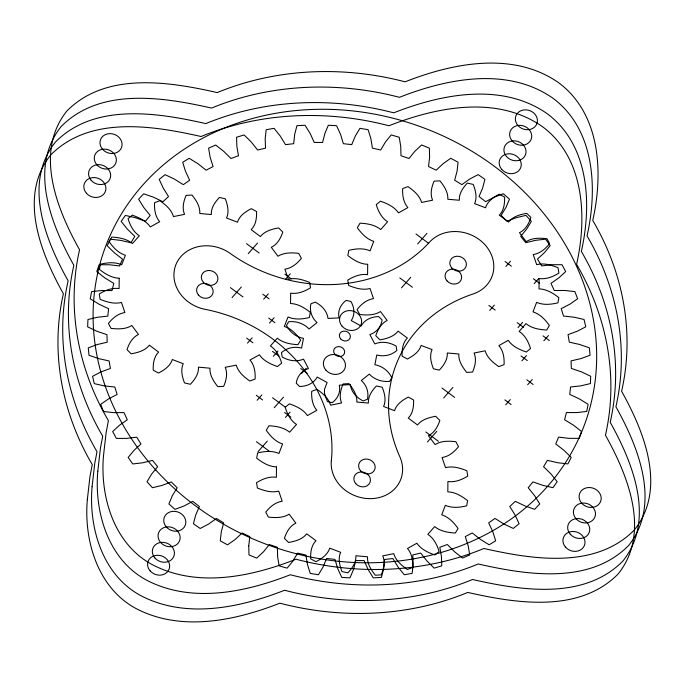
<?xml version="1.0" encoding="UTF-8"?>
<svg xmlns="http://www.w3.org/2000/svg" width="685" height="685" viewBox="0 0 685 685"><rect width="100%" height="100%" fill="white"/><g stroke="black" fill="none" stroke-linecap="round" stroke-linejoin="round"><path stroke-width="1.03" d="M248.244 253.638L257.5 243.072M232.078 297.573L241.325 287.015M263.656 299.165L268.28 293.882M285.645 279.095L290.277 273.812M247.49 343.108L252.114 337.825M269.479 323.029L274.111 317.746M273.306 356.32L277.93 351.037M257.132 400.254L261.764 394.971M301.588 373.513L306.212 368.23M274.248 407.695L283.504 397.129M417.662 243.928L426.918 233.362M285.422 417.456L290.046 412.173M258.082 451.638L267.338 441.071M401.496 287.871L410.752 277.305M505.898 266.474L510.522 261.19M489.724 310.416L494.356 305.133M534.18 283.667L538.804 278.384M443.674 397.985L452.922 387.427M518.014 327.61L522.638 322.327M427.5 441.928L436.756 431.362M521.833 360.892L526.457 355.609M543.83 340.822L548.454 335.539M505.667 404.835L510.291 399.552M527.664 384.764L532.288 379.481M533.341 278.701L539.643 283.359M505.059 261.507L511.361 266.157M415.983 233.987L428.596 243.303M542.991 335.847L549.293 340.505M517.175 322.644L523.477 327.293M488.885 305.442L495.195 310.099M520.994 355.926L527.296 360.584M399.817 277.93L412.43 287.246M526.825 379.79L533.127 384.448M504.828 399.869L511.13 404.527M246.566 243.697L259.178 253.013M441.996 388.052L454.6 397.36M284.814 274.12L291.116 278.778M262.817 294.199L269.119 298.857M230.4 287.64L243.004 296.947M425.822 431.987L438.434 441.303M268.64 318.063L274.95 322.721M300.749 368.547L307.051 373.197M272.467 351.345L278.769 356.003M246.651 338.142L252.953 342.791M272.57 397.754L285.183 407.07M284.583 412.481L290.885 417.139M256.301 395.288L262.603 399.946M256.404 441.697L269.017 451.013M248.741 545.842L248.998 554.961L256.721 558.112L263.46 551.845L269.351 544.532L277.399 547.298L277.613 556.742L279.12 565.861L287.135 568.148L292.872 561.092L297.615 553.146L305.895 555.03L307.445 564.397L310.219 573.379L318.397 574.766L323.037 567.043L326.591 558.472L334.965 559.397L337.791 568.704L341.764 577.404L349.984 577.866L353.46 569.595L355.738 560.587L364.086 560.57L368.162 569.586L373.274 577.866L381.399 577.404L383.651 568.704L384.645 559.474L392.839 558.523L398.071 567.034L404.253 574.758L412.147 573.371L413.141 564.389L412.807 554.953L420.701 553.06L427.055 561.083L434.187 568.13L441.748 565.844L441.465 556.717L439.813 547.289L447.305 544.498L454.652 551.827L462.64 558.087L469.73 554.936L468.18 545.817L465.286 536.595L472.248 532.956L480.433 539.403L489.141 544.789L495.657 540.825L492.858 531.843L488.688 522.869L494.99 518.425L503.98 524.025L513.27 528.443L519.11 523.725L515.111 515.034L509.76 506.506L515.326 501.326L524.924 505.932L534.66 509.306L539.729 503.912L534.591 495.64L528.212 487.729L532.964 481.906L542.948 485.391L552.966 487.677L557.179 481.692L550.988 473.977L543.565 466.725L547.392 460.346L557.753 462.752L567.899 463.908L571.204 457.417L564.046 450.379L555.749 443.948L558.617 437.116L569.115 438.349L579.227 438.357L581.556 431.481L573.559 425.231L564.594 419.734L566.461 412.55L576.847 412.584L586.762 411.445L588.09 404.278L579.373 398.91L569.74 394.406L570.554 386.982L580.829 385.852L590.401 383.583L590.701 376.245L581.394 371.852L571.316 368.419L571.076 360.884L581 358.58L590.076 355.224L589.34 347.826L579.604 344.469L569.303 342.166L568.036 334.623L577.361 331.197L585.786 326.796L584.04 319.458L574.013 317.198L563.524 316.059L561.212 308.644L569.963 304.131L577.618 298.771L574.869 291.604L564.723 290.466L554.276 290.526L550.971 283.342L558.926 277.827L565.69 271.568L561.991 264.693L551.879 264.701L541.698 265.908L537.468 259.076L544.421 252.671L550.175 245.632L545.594 239.151L535.679 240.307L525.806 242.704L520.686 236.334L526.679 229.081L531.346 221.366L525.943 215.373L516.379 217.659L507.028 221.195L501.12 215.381L505.984 207.418L509.477 199.147L503.338 193.752L494.279 197.134L485.648 201.681L479.046 196.509L482.651 188.032L484.929 179.342L478.156 174.624L469.739 179.033L461.87 184.633L454.66 180.206L457.066 171.224L458.077 162.242L450.773 158.278L443.135 163.664L436.208 170.171L428.519 166.541L429.615 157.259L429.358 148.131L421.635 144.98L414.896 151.248L409.022 158.509L400.982 155.726L400.734 146.359L399.209 137.231L391.195 134.945L385.458 142L380.697 150.006L372.426 148.14L370.885 138.695L368.119 129.713L359.933 128.326L355.292 136.05L351.748 144.629L343.365 143.687L340.548 134.388L336.566 125.689L328.346 125.227L324.878 133.498L322.584 142.446L314.235 142.446L310.168 133.506L305.056 125.227L296.93 125.689L294.678 134.388L293.702 143.687L285.508 144.646L280.259 136.058L274.086 128.335L266.182 129.722L265.189 138.704L265.532 148.14L257.628 150.032L251.275 142.018L244.134 134.962L236.582 137.248L236.864 146.376L238.483 155.743L230.991 158.526L223.678 151.274L215.689 145.014L208.6 148.157L210.149 157.285L213.086 166.558L206.134 170.205L197.905 163.689L189.197 158.312L182.681 162.276L185.472 171.259L189.651 180.223L183.34 184.676L174.358 179.068L165.059 174.658L159.228 179.376L163.227 188.067L168.519 196.552L162.936 201.724L153.406 197.177L143.679 193.804L138.61 199.189L143.747 207.461L150.178 215.415L145.451 221.238L135.39 217.71L125.372 215.424L121.151 221.409L127.35 229.124L134.774 236.376L130.946 242.755L120.586 240.349L110.439 239.202L107.143 245.684L114.292 252.722L122.521 259.127L119.644 265.96L109.232 264.752L99.111 264.744L96.782 271.628L104.788 277.879L113.821 283.393L111.963 290.577L101.491 290.526L91.576 291.656L90.249 298.831L98.974 304.191L108.607 308.695L107.793 316.119L97.51 317.249L87.937 319.518L87.646 326.856L96.945 331.257L106.954 334.682L107.177 342.217L97.347 344.521L88.271 347.886L89.007 355.284L98.743 358.64L109.112 360.935L110.396 368.47L100.986 371.904L92.561 376.305L94.307 383.643L104.334 385.912L114.823 387.034L117.135 394.457L108.384 398.97L100.729 404.338L103.478 411.505L113.624 412.635L124.002 412.601L127.299 419.785L119.421 425.282L112.665 431.533L116.356 438.409L126.468 438.4L136.709 437.167L140.956 443.991L133.926 450.43L128.172 457.469L132.762 463.959L142.677 462.795L152.541 460.397L157.661 466.768L151.668 474.02L147.001 481.743L152.412 487.72L161.977 485.442L171.276 481.949L177.175 487.771L172.372 495.683L168.878 503.954L175.009 509.34L184.077 505.967L192.75 501.369L199.361 506.532L195.696 515.069L193.427 523.76L200.2 528.477L208.617 524.059L216.477 518.459L223.687 522.895L221.289 531.877L220.27 540.859L227.574 544.823L235.22 539.438L242.122 532.981L249.802 536.62L248.741 545.842M367.674 264.316L367.597 274.651C360.515 273.623 353.666 276.466 347.757 280.114L348.674 285.474C355.378 288.154 362.776 290.423 370.003 288.513L373.488 298.651C366.646 299.602 361.218 304.337 357.056 309.543L359.745 314.526C366.723 315.246 374.335 315.502 380.483 311.547L387.196 320.494C381.117 323.388 377.786 329.622 375.774 335.744L379.978 339.871C386.597 338.647 393.772 336.763 398.096 331.155L407.378 338.048C402.617 342.765 401.872 349.804 402.086 356.157L407.387 359.026C413.115 355.986 419.134 351.996 421.121 345.437L432.064 349.581C429.23 355.798 431.113 362.75 433.408 368.795L439.29 370.123C443.666 365.473 447.759 359.693 447.288 352.981L458.822 353.982C458.376 361.021 462.529 367.143 466.69 372.409L472.573 372.066C475.116 366.132 476.734 359.24 474.054 353.049L485.143 350.788C487.163 357.793 493.063 362.579 498.766 366.612L504.083 364.625C504.391 357.964 503.424 350.814 498.877 345.608L508.253 340.334C512.431 346.507 519.495 349.633 526.285 352.013L530.507 348.579C528.477 341.943 525.172 335.29 519.153 331.42L525.994 323.637C531.783 328.389 539.42 329.622 546.664 330.042L549.387 325.495C545.243 319.647 540.045 314.064 532.99 311.872L536.62 302.35C543.376 305.322 550.954 304.517 557.915 302.839L558.866 297.632C553.12 293.171 546.527 289.087 539.026 288.882L539.104 278.538C546.185 279.566 553.035 276.714 558.934 273.067L558.018 267.707C551.314 265.035 543.916 262.766 536.689 264.684L533.195 254.537C540.037 253.587 545.457 248.852 549.618 243.646L546.93 238.663C539.951 237.943 532.339 237.695 526.191 241.651L519.47 232.703C525.558 229.809 528.88 223.575 530.892 217.453L526.688 213.326C520.069 214.551 512.885 216.443 508.57 222.051L499.279 215.167C504.04 210.441 504.785 203.402 504.571 197.049L499.262 194.18C493.534 197.22 487.514 201.219 485.537 207.778L474.594 203.642C477.428 197.417 475.536 190.473 473.232 184.428L467.35 183.1C462.983 187.75 458.89 193.538 459.361 200.251L447.827 199.249C448.273 192.211 444.111 186.089 439.958 180.831L434.067 181.174C431.533 187.108 429.915 194.001 432.595 200.191L421.6 202.435C419.588 195.43 413.697 190.635 407.986 186.603L402.669 188.589C402.36 195.251 403.328 202.4 407.866 207.615L398.49 212.881C394.312 206.707 387.248 203.573 380.458 201.193L376.236 204.618C378.266 211.254 381.562 217.907 387.582 221.786L380.74 229.561C374.952 224.808 367.314 223.567 360.062 223.156L357.339 227.694C361.483 233.551 366.68 239.133 373.736 241.325L370.088 250.847C363.341 247.876 355.763 248.672 348.793 250.35L347.843 255.548C353.588 260.017 360.173 264.102 367.674 264.316M276.483 466.922L276.372 477.265C269.291 476.221 262.432 479.046 256.524 482.677L257.423 488.037C264.119 490.734 271.517 493.02 278.744 491.119L282.203 501.266C275.361 502.199 269.916 506.926 265.737 512.115L268.417 517.106C275.387 517.843 283.008 518.108 289.164 514.17L295.86 523.135C289.764 526.012 286.424 532.236 284.386 538.359L288.582 542.494C295.201 541.278 302.393 539.412 306.734 533.821L315.999 540.73C311.221 545.44 310.451 552.461 310.647 558.823L315.948 561.709C321.685 558.677 327.713 554.704 329.716 548.146L340.65 552.315C337.799 558.523 339.666 565.476 341.943 571.521L347.826 572.865C352.21 568.233 356.32 562.462 355.875 555.749L367.502 556.777C367.049 563.815 371.193 569.937 375.337 575.212L381.237 574.869C383.78 568.944 385.415 562.06 382.744 555.86L393.738 553.634C395.742 560.638 401.633 565.45 407.327 569.492L412.653 567.514C412.969 560.852 412.027 553.711 407.498 548.488L416.882 543.231C421.052 549.413 428.108 552.564 434.889 554.953L439.128 551.528C437.107 544.892 433.828 538.23 427.808 534.351L434.675 526.585C440.446 531.354 448.084 532.596 455.337 533.024L458.068 528.495C453.941 522.629 448.752 517.038 441.705 514.837L445.361 505.324C452.109 508.304 459.695 507.517 466.665 505.855L467.624 500.658C461.887 496.18 455.311 492.087 447.81 491.864L447.913 481.521C454.994 482.565 461.853 479.731 467.761 476.092L466.862 470.741C460.166 468.043 452.759 465.766 445.533 467.667L442.065 457.52C448.915 456.587 454.352 451.86 458.522 446.663L455.842 441.671C448.872 440.935 441.251 440.678 435.095 444.616L428.399 435.651C434.495 432.774 437.835 426.55 439.856 420.427L435.669 416.292C429.041 417.507 421.857 419.383 417.525 424.974L408.251 418.073C413.029 413.363 413.783 406.333 413.586 399.971L408.294 397.094C402.557 400.126 396.521 404.107 394.526 410.666L383.591 406.496C386.434 400.288 384.568 393.336 382.281 387.29L376.399 385.955C372.024 390.587 367.913 396.367 368.367 403.08L356.834 402.052C357.296 395.022 353.152 388.892 349.007 383.617L343.117 383.951C340.565 389.876 338.929 396.761 341.592 402.96L330.59 405.177C328.594 398.173 322.712 393.361 317.018 389.32L311.692 391.298C311.367 397.951 312.309 405.1 316.838 410.324L307.437 415.572C303.284 409.39 296.228 406.239 289.447 403.842L285.208 407.258C287.22 413.903 290.5 420.564 296.511 424.452L289.644 432.209C283.864 427.44 276.226 426.19 268.982 425.753L266.251 430.283C270.369 436.148 275.558 441.748 282.605 443.948L278.941 453.47C272.193 450.473 264.607 451.261 257.637 452.922L256.669 458.119C262.406 462.598 268.982 466.699 276.483 466.922M119.224 278.238L119.096 288.573C112.015 287.52 105.147 290.337 99.231 293.959L100.113 299.319C106.809 302.025 114.207 304.32 121.442 302.436L124.884 312.583C118.034 313.507 112.58 318.217 108.393 323.406L111.056 328.406C118.034 329.151 125.655 329.425 131.82 325.495L138.498 334.468C132.393 337.337 129.037 343.553 126.999 349.667L131.177 353.811C137.805 352.612 144.997 350.754 149.347 345.171L158.603 352.09C153.817 356.791 153.038 363.812 153.226 370.174L158.509 373.06C164.254 370.046 170.3 366.081 172.312 359.522L183.237 363.709C180.378 369.917 182.236 376.87 184.505 382.924L190.379 384.268C194.771 379.644 198.898 373.873 198.462 367.16L209.995 368.205C209.516 375.243 213.643 381.382 217.779 386.657L223.67 386.331C226.238 380.415 227.891 373.539 225.237 367.331L236.248 365.131C238.226 372.143 244.1 376.964 249.785 381.014L255.12 379.053C255.462 372.4 254.537 365.251 250.016 360.019L259.427 354.796C263.571 360.986 270.626 364.146 277.399 366.552L281.646 363.144C279.651 356.5 276.389 349.838 270.387 345.942L277.271 338.193C283.033 342.971 290.671 344.238 297.915 344.683L300.664 340.162C296.554 334.289 291.382 328.689 284.343 326.471L288.034 316.967C294.773 319.964 302.359 319.193 309.329 317.549L310.314 312.351C304.585 307.865 298.018 303.755 290.517 303.515L290.654 293.18C297.735 294.233 304.602 291.425 310.528 287.803L309.637 282.443C302.95 279.737 295.552 277.434 288.317 279.317L284.883 269.162C291.733 268.246 297.179 263.537 301.374 258.348L298.711 253.356C291.742 252.602 284.121 252.32 277.947 256.25L271.277 247.268C277.382 244.408 280.739 238.192 282.785 232.078L278.607 227.934C271.979 229.133 264.787 230.982 260.428 236.573L251.181 229.646C255.967 224.945 256.755 217.924 256.575 211.562L251.284 208.668C245.538 211.682 239.493 215.647 237.472 222.197L226.547 218.01C229.415 211.811 227.566 204.849 225.296 198.804L219.423 197.451C215.03 202.075 210.894 207.838 211.331 214.551L199.797 213.497C200.285 206.468 196.158 200.328 192.031 195.045L186.132 195.371C183.563 201.287 181.902 208.163 184.556 214.362L173.451 216.58C171.464 209.576 165.59 204.755 159.905 200.705L154.57 202.674C154.236 209.327 155.161 216.477 159.682 221.709L150.28 226.941C146.128 220.75 139.081 217.59 132.299 215.184L128.052 218.592C130.056 225.237 133.327 231.898 139.329 235.794L132.445 243.543C126.674 238.765 119.044 237.507 111.792 237.061L109.052 241.591C113.162 247.465 118.342 253.065 125.381 255.274L121.699 264.787C114.96 261.781 107.374 262.56 100.395 264.204L99.428 269.402C105.147 273.889 111.723 277.999 119.224 278.238M87.329 499.682C83.647 541.758 98.537 590.427 138.961 610.035C183.537 631.596 235.811 620.404 279.857 603.185A280.516 244.391 20.2 0 0 467.752 592.422C516.49 603.459 579.108 613.358 618.101 574.013C651.101 532.879 628.008 475.536 605.437 435.206A280.516 244.391 20.2 0 0 576.59 264.341C587.225 217.376 584.553 158.038 542.597 126.751C497.327 94.95 436.927 106.851 388.977 125.757A280.516 244.391 20.2 0 0 201.073 136.52C152.344 125.483 89.726 115.585 50.733 154.93C17.733 196.064 40.826 253.399 63.397 293.737A280.516 244.391 20.2 0 0 92.244 464.601L89.958 476.623L87.329 499.682M92.09 486.761C88.399 528.829 103.289 577.506 143.713 597.115C188.298 618.666 240.563 607.475 284.609 590.264A280.516 244.391 20.2 0 0 472.513 579.493C521.242 590.538 583.86 600.428 622.853 561.092C655.853 519.958 632.769 462.615 610.189 422.277A280.516 244.391 20.2 0 0 581.351 251.412C591.986 204.447 589.305 145.117 547.349 113.821C502.079 82.02 441.679 93.922 393.729 112.828A280.516 244.391 20.2 0 0 205.834 123.6C157.096 112.554 94.487 102.664 55.485 142C22.494 183.135 45.578 240.478 68.149 280.816A280.516 244.391 20.2 0 0 96.996 451.68L94.71 463.702L92.09 486.761M97.792 471.254C94.102 513.322 109.001 562 149.424 581.608C194.001 603.16 246.275 591.968 290.32 574.749A280.516 244.391 20.2 0 0 478.216 563.986C526.953 575.032 589.562 584.921 628.565 545.585C661.556 504.451 638.471 447.108 615.901 406.77A280.516 244.391 20.2 0 0 587.054 235.905C597.688 188.94 595.017 129.611 553.06 98.315C507.79 66.514 447.382 78.415 399.441 97.321A280.516 244.391 20.2 0 0 211.537 108.084C162.807 97.047 100.19 87.158 61.196 126.494C28.196 167.628 51.281 224.971 73.86 265.309A280.516 244.391 20.2 0 0 102.699 436.174L100.421 448.187L97.792 471.254M103.495 455.739C99.813 497.815 114.703 546.484 155.127 566.101C199.703 587.653 251.977 576.462 296.023 559.243A280.516 244.391 20.2 0 0 483.927 548.479C532.656 559.517 595.274 569.415 634.267 530.07C667.267 488.936 644.174 431.601 621.603 391.263A280.516 244.391 20.2 0 0 592.756 220.399C603.391 173.433 600.719 114.095 558.763 82.808C513.493 51.007 453.093 62.909 405.143 81.815A280.516 244.391 20.2 0 0 217.248 92.578C168.51 81.541 105.892 71.642 66.899 110.987C33.899 152.121 56.992 209.464 79.563 249.794A280.516 244.391 20.2 0 0 108.41 420.658L106.124 432.68L103.495 455.739M324.45 389.482L324.527 393.592L327.413 401.598L332.208 402.686C337.722 398.67 340.865 392.06 339.281 385.201L350.343 384.645C351.277 392.103 356.645 397.66 363.093 400.922L367.425 399.312C369.061 392.351 366.646 385.235 361.312 380.492L369.309 374.13C374.558 379.73 382.102 382.05 389.619 381.382L391.837 377.692C388.523 370.927 382.333 366.098 374.883 364.728L376.759 354.993C383.848 356.936 391.349 355.292 396.872 350.455L396.135 346.088C389.679 342.32 381.905 340.967 374.815 343.921L369.857 334.537C376.553 332.499 381.185 326.796 382.093 319.938L378.685 316.564C371.655 316.727 364.625 319.552 361.141 326.034L351.234 320.58C355.267 314.689 354.393 307.359 350.925 301.494L346.13 300.407C340.616 304.423 337.474 311.033 339.066 317.891L328.004 318.448C327.07 310.99 321.71 305.433 315.263 302.171L310.921 303.78C309.295 310.742 311.709 317.849 317.035 322.601L309.038 328.963C303.789 323.363 296.245 321.034 288.727 321.702L286.51 325.392C289.824 332.156 296.014 336.986 303.464 338.364L301.58 348.1C294.49 346.156 286.989 347.792 281.466 352.638L282.203 357.005C288.668 360.772 296.434 362.117 303.524 359.163L308.481 368.556C301.785 370.594 297.162 376.296 296.245 383.155L299.662 386.52C306.683 386.366 313.713 383.54 317.206 377.058L327.105 382.513L324.45 389.482M340.65 338.895A5.608 4.889 20.2 0 0 350.078 338.142A5.608 4.889 20.2 0 0 343.913 331.078A5.608 4.889 20.2 0 0 340.65 338.895M360.558 470.775A8.417 7.33 20.2 0 0 374.695 469.653A8.417 7.33 20.2 0 0 365.447 459.053A8.417 7.33 20.2 0 0 360.558 470.775M451.757 267.972A8.417 7.33 20.2 0 0 465.903 266.859A8.417 7.33 20.2 0 0 456.655 256.25A8.417 7.33 20.2 0 0 451.757 267.972M331.343 460.671A147.275 128.309 20.2 0 0 205.123 309.346A36.236 31.57 20.2 0 1 176.345 263.631A36.236 31.57 20.2 0 1 230.263 253.45A147.275 128.309 20.2 0 0 429.675 242.019A36.236 31.57 20.2 0 1 485.965 245.898A36.236 31.57 20.2 0 1 473.027 293.993A147.275 128.309 20.2 0 0 399.834 456.749A36.236 31.57 20.2 0 1 372.315 498.586A36.236 31.57 20.2 0 1 331.343 460.671M203.282 282.211A8.417 7.33 20.2 0 0 217.428 281.09A8.417 7.33 20.2 0 0 208.171 270.489A8.417 7.33 20.2 0 0 203.282 282.211M334.939 354.402A5.608 4.889 20.2 0 0 344.367 353.657A5.608 4.889 20.2 0 0 338.202 346.584A5.608 4.889 20.2 0 0 334.939 354.402M155.752 469.944A255.505 222.599 20.2 0 0 583.406 427.577A255.505 222.599 20.2 0 0 295.475 110.593A255.505 222.599 20.2 0 0 155.752 469.944M160.624 542.486A11.217 9.778 20.2 0 0 179.479 540.996A11.217 9.778 20.2 0 0 167.14 526.859A11.217 9.778 20.2 0 0 160.624 542.486M575.974 518.691A11.217 9.778 20.2 0 0 594.828 517.201A11.217 9.778 20.2 0 0 582.498 503.064A11.217 9.778 20.2 0 0 575.974 518.691M96.859 164.794A11.217 9.778 20.2 0 0 115.722 163.304A11.217 9.778 20.2 0 0 103.384 149.167A11.217 9.778 20.2 0 0 96.859 164.794M512.217 141.007A11.217 9.778 20.2 0 0 531.072 139.509A11.217 9.778 20.2 0 0 518.733 125.372A11.217 9.778 20.2 0 0 512.217 141.007M325.957 370.174A11.217 9.778 20.2 0 0 344.812 368.684A11.217 9.778 20.2 0 0 332.482 354.547A11.217 9.778 20.2 0 0 325.957 370.174M150.161 570.922A11.217 9.778 20.2 0 0 169.015 569.423A11.217 9.778 20.2 0 0 156.685 555.295A11.217 9.778 20.2 0 0 150.161 570.922M565.51 547.127A11.217 9.778 20.2 0 0 584.365 545.628A11.217 9.778 20.2 0 0 572.035 531.5A11.217 9.778 20.2 0 0 565.51 547.127M86.404 193.23A11.217 9.778 20.2 0 0 105.259 191.74A11.217 9.778 20.2 0 0 92.92 177.603A11.217 9.778 20.2 0 0 86.404 193.23M501.754 169.435A11.217 9.778 20.2 0 0 520.609 167.945A11.217 9.778 20.2 0 0 508.279 153.808A11.217 9.778 20.2 0 0 501.754 169.435M154.913 558.001A11.217 9.778 20.2 0 0 173.776 556.503A11.217 9.778 20.2 0 0 161.437 542.366A11.217 9.778 20.2 0 0 154.913 558.001M570.262 534.206A11.217 9.778 20.2 0 0 589.126 532.707A11.217 9.778 20.2 0 0 576.787 518.571A11.217 9.778 20.2 0 0 570.262 534.206M91.156 180.309A11.217 9.778 20.2 0 0 110.011 178.811A11.217 9.778 20.2 0 0 97.681 164.674A11.217 9.778 20.2 0 0 91.156 180.309M506.506 156.514A11.217 9.778 20.2 0 0 525.369 155.015A11.217 9.778 20.2 0 0 513.031 140.879A11.217 9.778 20.2 0 0 506.506 156.514M355.798 483.696A8.417 7.33 20.2 0 0 369.943 482.574A8.417 7.33 20.2 0 0 360.695 471.974A8.417 7.33 20.2 0 0 355.798 483.696M198.53 295.132A8.417 7.33 20.2 0 0 212.667 294.011A8.417 7.33 20.2 0 0 203.419 283.41A8.417 7.33 20.2 0 0 198.53 295.132M447.005 280.901A8.417 7.33 20.2 0 0 461.151 279.78A8.417 7.33 20.2 0 0 451.894 269.179A8.417 7.33 20.2 0 0 447.005 280.901M342.123 326.24A11.217 9.778 20.2 0 0 360.978 324.741A11.217 9.778 20.2 0 0 348.648 310.605A11.217 9.778 20.2 0 0 342.123 326.24M166.327 526.979A11.217 9.778 20.2 0 0 185.181 525.489A11.217 9.778 20.2 0 0 172.851 511.353A11.217 9.778 20.2 0 0 166.327 526.979M581.676 503.184A11.217 9.778 20.2 0 0 600.539 501.694A11.217 9.778 20.2 0 0 588.201 487.557A11.217 9.778 20.2 0 0 581.676 503.184M102.57 149.287A11.217 9.778 20.2 0 0 121.425 147.797A11.217 9.778 20.2 0 0 109.095 133.661A11.217 9.778 20.2 0 0 102.57 149.287M517.92 125.492A11.217 9.778 20.2 0 0 536.775 124.002A11.217 9.778 20.2 0 0 524.445 109.865A11.217 9.778 20.2 0 0 517.92 125.492"/></g></svg>
